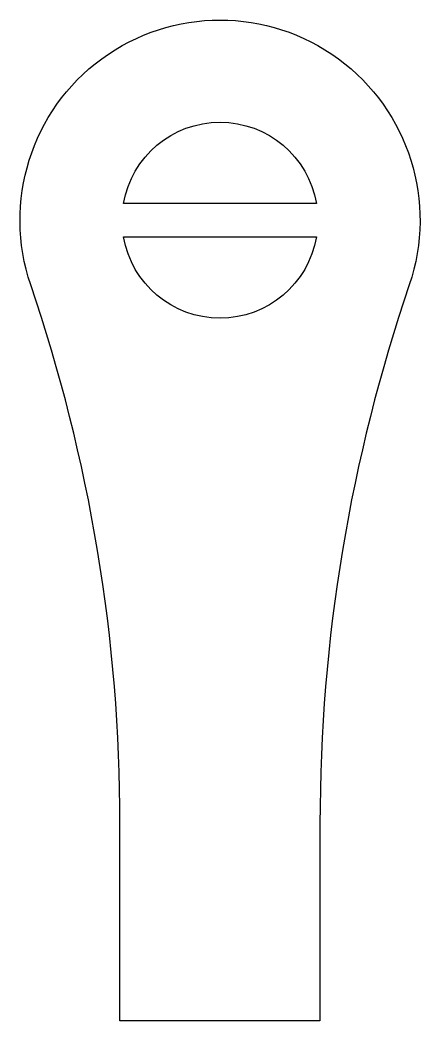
# Model space of a CAD drawing. Header units: millimetres. Extents: x 49.1 to 61.1, y -87.9 to -57.9.
import ezdxf

# ---------------------------------------------------------------- set-up
doc = ezdxf.new("R2010")
doc.units = ezdxf.units.MM
doc.layers.get('0').update_dxf_attribs({"linetype": 'CONTINUOUS'})

msp = doc.modelspace()

# ---------------------------------------------------------------- linework, layer by layer
for points in [[(52.083, -82, 0.082387), (49.405, -65.854, -1.397795), (60.762, -65.854, 0.082387), (58.083, -82), (58.083, -87.917), (52.083, -87.917)], [(52.189, -63.417, -0.842075), (57.978, -63.417)], [(57.978, -64.417, -0.842075), (52.189, -64.417)]]:
    msp.add_lwpolyline(points, format="xyb", close=True)

doc.saveas('drawing.dxf')
